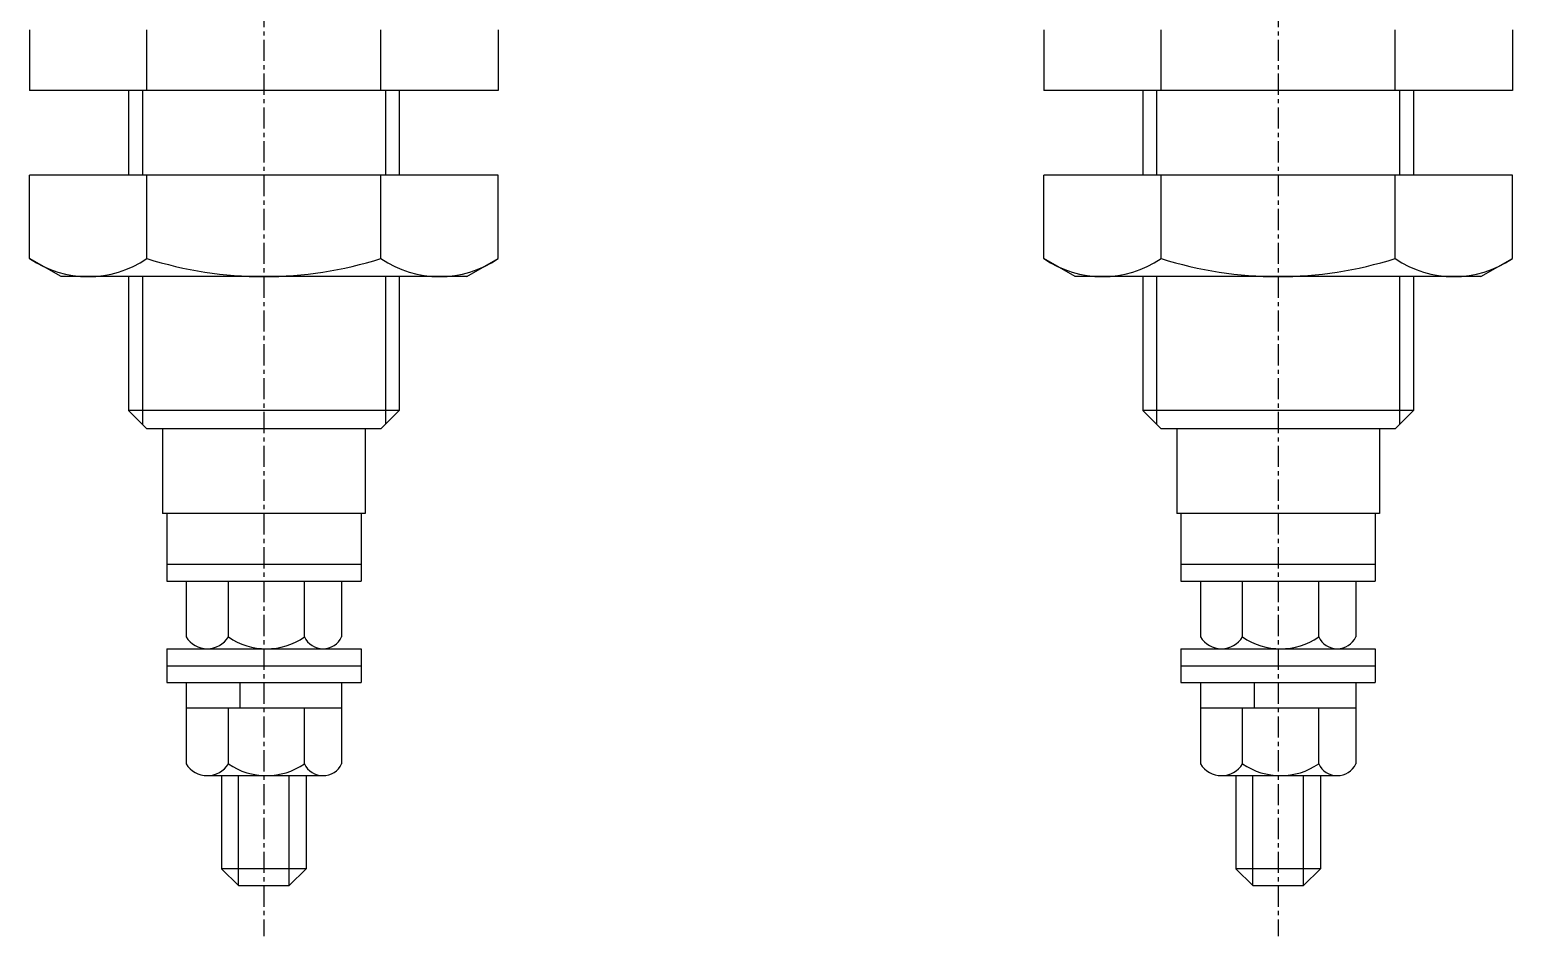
# Model space of a CAD drawing. Extents: x 1 to 435, y 1 to 186.
# Drawn here: x 31.2 to 118.9, y 79.1 to 132.7 of the extents above; entities that cross this region are included whole.
import ezdxf

# ---------------------------------------------------------------- set-up
doc = ezdxf.new("R2010")
doc.units = 0
doc.linetypes.add('CENTER', pattern=[2, 1.25, -0.25, 0.25, -0.25])
doc.layers.get('0').update_dxf_attribs({"linetype": 'CONTINUOUS'})
doc.layers.add('CENTER', color=1, linetype='CENTER')

msp = doc.modelspace()

# ---------------------------------------------------------------- linework, layer by layer
at = {"color": 7, "linetype": 'CONTINUOUS'}
for p, q in [((31.215, 132.655), (31.215, 129.055)), ((38.143, 129.055), (38.143, 132.655)), ((51.999, 129.055), (51.999, 132.655)), ((58.928, 132.655), (58.928, 129.055)), ((91.215, 132.655), (91.215, 129.055)), ((98.143, 129.055), (98.143, 132.655)), ((111.999, 129.055), (111.999, 132.655)), ((118.928, 132.655), (118.928, 129.055)), ((58.928, 129.055), (31.215, 129.055)), ((37.071, 129.055), (37.071, 124.055)), ((53.071, 129.055), (53.071, 124.055)), ((118.928, 129.055), (91.215, 129.055)), ((97.071, 129.055), (97.071, 124.055)), ((113.071, 129.055), (113.071, 124.055)), ((58.928, 124.055), (31.215, 124.055)), ((31.215, 119.127), (31.215, 124.055)), ((38.143, 119.127), (38.143, 124.055)), ((45.071, 124.055), (45.071, 124.055)), ((51.999, 119.127), (51.999, 124.055)), ((51.999, 124.055), (51.999, 124.055)), ((58.928, 119.127), (58.928, 124.055)), ((118.928, 124.055), (91.215, 124.055)), ((91.215, 119.127), (91.215, 124.055)), ((98.143, 119.127), (98.143, 124.055)), ((105.071, 124.055), (105.071, 124.055)), ((111.999, 119.127), (111.999, 124.055)), ((111.999, 124.055), (111.999, 124.055)), ((118.928, 119.127), (118.928, 124.055)), ((33.071, 118.055), (31.215, 119.127)), ((57.071, 118.055), (58.928, 119.127)), ((93.071, 118.055), (91.215, 119.127)), ((117.071, 118.055), (118.928, 119.127)), ((57.071, 118.055), (33.071, 118.055)), ((37.071, 118.055), (37.071, 110.138)), ((53.071, 118.055), (53.071, 110.138)), ((117.071, 118.055), (93.071, 118.055)), ((97.071, 118.055), (97.071, 110.138)), ((113.071, 118.055), (113.071, 110.138)), ((53.071, 110.138), (37.071, 110.138)), ((38.154, 109.055), (37.071, 110.138)), ((51.988, 109.055), (53.071, 110.138)), ((113.071, 110.138), (97.071, 110.138)), ((98.154, 109.055), (97.071, 110.138)), ((111.988, 109.055), (113.071, 110.138)), ((51.988, 109.055), (38.154, 109.055)), ((39.071, 109.055), (39.071, 104.055)), ((51.071, 109.055), (39.071, 109.055)), ((51.071, 109.055), (51.071, 104.055)), ((111.988, 109.055), (98.154, 109.055)), ((99.071, 109.055), (99.071, 104.055)), ((111.071, 109.055), (99.071, 109.055)), ((111.071, 109.055), (111.071, 104.055)), ((51.071, 104.055), (39.071, 104.055)), ((39.321, 104.055), (39.321, 100.055)), ((50.821, 104.055), (50.821, 100.055)), ((111.071, 104.055), (99.071, 104.055)), ((99.321, 104.055), (99.321, 100.055)), ((110.821, 104.055), (110.821, 100.055)), ((39.321, 101.055), (50.821, 101.055)), ((99.321, 101.055), (110.821, 101.055)), ((39.321, 100.055), (50.821, 100.055)), ((40.471, 100.055), (40.471, 96.755)), ((42.971, 96.755), (42.971, 100.055)), ((47.471, 96.755), (47.471, 100.055)), ((49.671, 100.055), (49.671, 96.755)), ((99.321, 100.055), (110.821, 100.055)), ((100.471, 100.055), (100.471, 96.755)), ((102.971, 96.755), (102.971, 100.055)), ((107.471, 96.755), (107.471, 100.055)), ((109.671, 100.055), (109.671, 96.755)), ((39.321, 96.055), (50.821, 96.055)), ((39.321, 96.055), (39.321, 94.055)), ((50.821, 96.055), (50.821, 94.055)), ((99.321, 96.055), (110.821, 96.055)), ((99.321, 96.055), (99.321, 94.055)), ((110.821, 96.055), (110.821, 94.055)), ((39.321, 95.055), (50.821, 95.055)), ((99.321, 95.055), (110.821, 95.055)), ((39.321, 94.055), (50.821, 94.055)), ((40.471, 94.055), (40.471, 89.255)), ((43.671, 92.555), (43.671, 94.055)), ((49.671, 94.055), (49.671, 89.255)), ((99.321, 94.055), (110.821, 94.055)), ((100.471, 94.055), (100.471, 89.255)), ((103.671, 92.555), (103.671, 94.055)), ((109.671, 94.055), (109.671, 89.255)), ((40.471, 92.555), (49.671, 92.555)), ((42.971, 89.255), (42.971, 92.555)), ((47.471, 89.255), (47.471, 92.555)), ((100.471, 92.555), (109.671, 92.555)), ((102.971, 89.255), (102.971, 92.555)), ((107.471, 89.255), (107.471, 92.555)), ((41.721, 88.555), (48.571, 88.555)), ((42.571, 88.555), (42.571, 83.055)), ((47.571, 88.555), (47.571, 83.055)), ((101.721, 88.555), (108.571, 88.555)), ((102.571, 88.555), (102.571, 83.055)), ((107.571, 88.555), (107.571, 83.055)), ((43.571, 82.055), (42.571, 83.055)), ((47.571, 83.055), (42.571, 83.055)), ((46.571, 82.055), (47.571, 83.055)), ((103.571, 82.055), (102.571, 83.055)), ((107.571, 83.055), (102.571, 83.055)), ((106.571, 82.055), (107.571, 83.055)), ((43.571, 82.055), (46.571, 82.055)), ((103.571, 82.055), (106.571, 82.055))]:
    msp.add_line(p, q, dxfattribs=at)
at = {"color": 3, "linetype": 'CONTINUOUS'}
for p, q in [((37.883, 129.055), (37.883, 124.055)), ((52.259, 129.055), (52.259, 124.055)), ((97.883, 129.055), (97.883, 124.055)), ((112.259, 129.055), (112.259, 124.055)), ((37.883, 118.055), (37.883, 109.326)), ((52.259, 118.055), (52.259, 109.326)), ((97.883, 118.055), (97.883, 109.326)), ((112.259, 118.055), (112.259, 109.326)), ((43.571, 82.055), (43.571, 88.555)), ((46.571, 82.055), (46.571, 88.555)), ((103.571, 82.055), (103.571, 88.555)), ((106.571, 82.055), (106.571, 88.555))]:
    msp.add_line(p, q, dxfattribs=at)
at = {"color": 7, "linetype": 'CONTINUOUS'}
for centre, radius, start, end in [((34.679, 124.189), 6.134, 235.61576, 304.38423), ((45.071, 140.984), 22.928, 252.41205, 287.58795), ((55.463, 124.189), 6.134, 235.61577, 304.38424), ((94.679, 124.189), 6.134, 235.61576, 304.38423), ((105.071, 140.984), 22.928, 252.41205, 287.58795), ((115.463, 124.189), 6.134, 235.61577, 304.38424), ((41.721, 97.521), 1.466, 211.50106, 328.4979), ((45.221, 100.02), 3.965, 235.42196, 304.57803), ((48.571, 97.27), 1.214, 205.05827, 334.94271), ((101.721, 97.521), 1.466, 211.50106, 328.4979), ((105.221, 100.02), 3.965, 235.42196, 304.57803), ((108.571, 97.27), 1.214, 205.05827, 334.94271), ((41.721, 90.021), 1.466, 211.49777, 328.50122), ((45.221, 92.519), 3.964, 235.41973, 304.57966), ((48.571, 89.77), 1.214, 205.05615, 334.94483), ((101.721, 90.021), 1.466, 211.49777, 328.50122), ((105.221, 92.519), 3.964, 235.41973, 304.57966), ((108.571, 89.77), 1.214, 205.05615, 334.94483)]:
    msp.add_arc(centre, radius, start, end, dxfattribs=at)
at = {"layer": 'CENTER', "color": 1, "linetype": 'CENTER'}
for p, q in [((45.071, 186.055), (45.071, 79.055)), ((105.071, 186.055), (105.071, 79.055))]:
    msp.add_line(p, q, dxfattribs=at)

doc.saveas('drawing.dxf')
